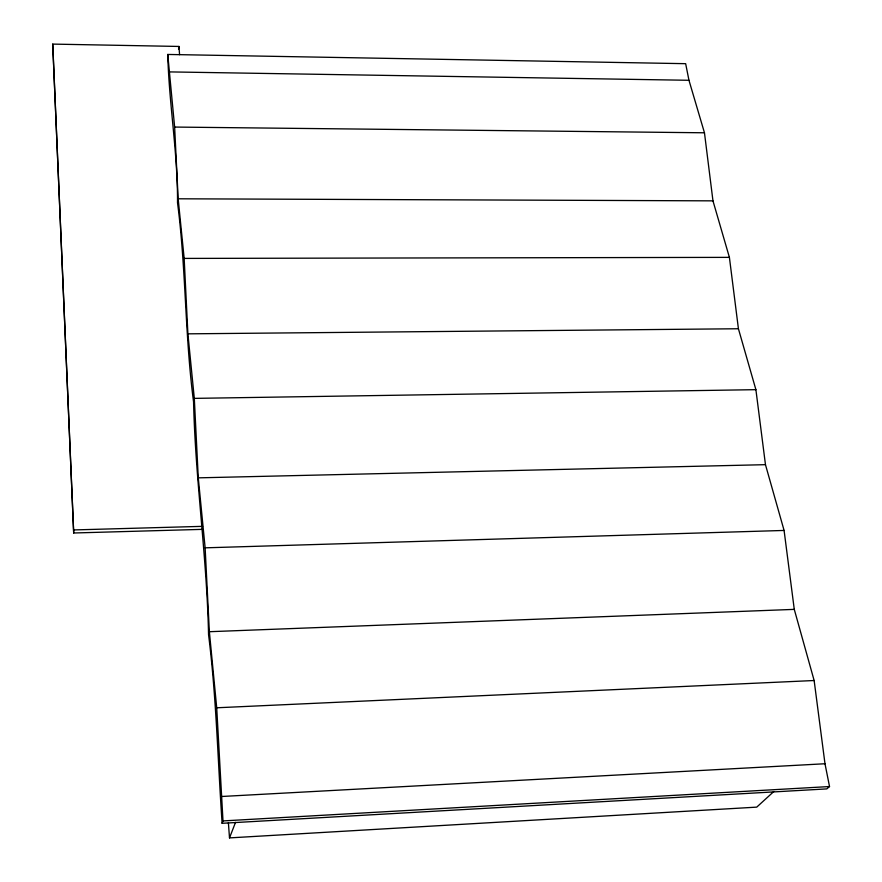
<?xml version="1.0" encoding="UTF-8"?>
<svg xmlns="http://www.w3.org/2000/svg" width="882" height="882" viewBox="0 0 882 882"><rect width="100%" height="100%" fill="white"/><g stroke="black" fill="none" stroke-linecap="round" stroke-linejoin="round"><path stroke-width="1.32" d="M179.575 54.673L178.958 46.448L52.722 44.1L73.691 532.993L201.746 529.376M73.691 532.993L52.722 44.1M167.756 54.452C168.991 103.778 177.822 153.115 177.514 202.717C186.135 268.867 184.834 335.755 193.566 401.905C195.33 479.72 206.906 556.818 208.549 634.643C216.421 697.287 217.755 760.394 222.121 823.303L826.809 788.894L829.532 786.546L824.99 763.746L814.141 680.518L794.274 609.374L784.087 530.446L765.466 464.671L755.896 389.668L738.421 328.754L729.403 257.368L712.965 200.853L704.464 132.785L688.963 80.284L685.656 63.68L167.756 54.452L174.636 127.063L178.164 198.792L184.162 258.415L187.899 333.837L194.305 398.377L198.274 477.846L205.131 547.832L209.365 631.71L216.718 707.783L222.992 820.922L222.121 823.303M178.561 49.116L178.958 46.448M773.823 791.518L756.734 807.129L229.507 837.9L235.516 822.377M222.992 820.922L829.532 786.546M221.239 796.512L824.99 763.746M216.718 707.783L814.141 680.518M209.365 631.71L794.274 609.374M205.131 547.832L784.087 530.446M74.033 529.928L202.606 526.345M198.274 477.846L765.466 464.671M194.305 398.377L755.896 389.668M187.899 333.837L738.421 328.754M184.162 258.415L729.403 257.368M178.164 198.792L712.965 200.853M174.636 127.063L704.464 132.785M169.013 71.894L688.963 80.284M228.394 822.796L229.507 837.9"/></g></svg>
